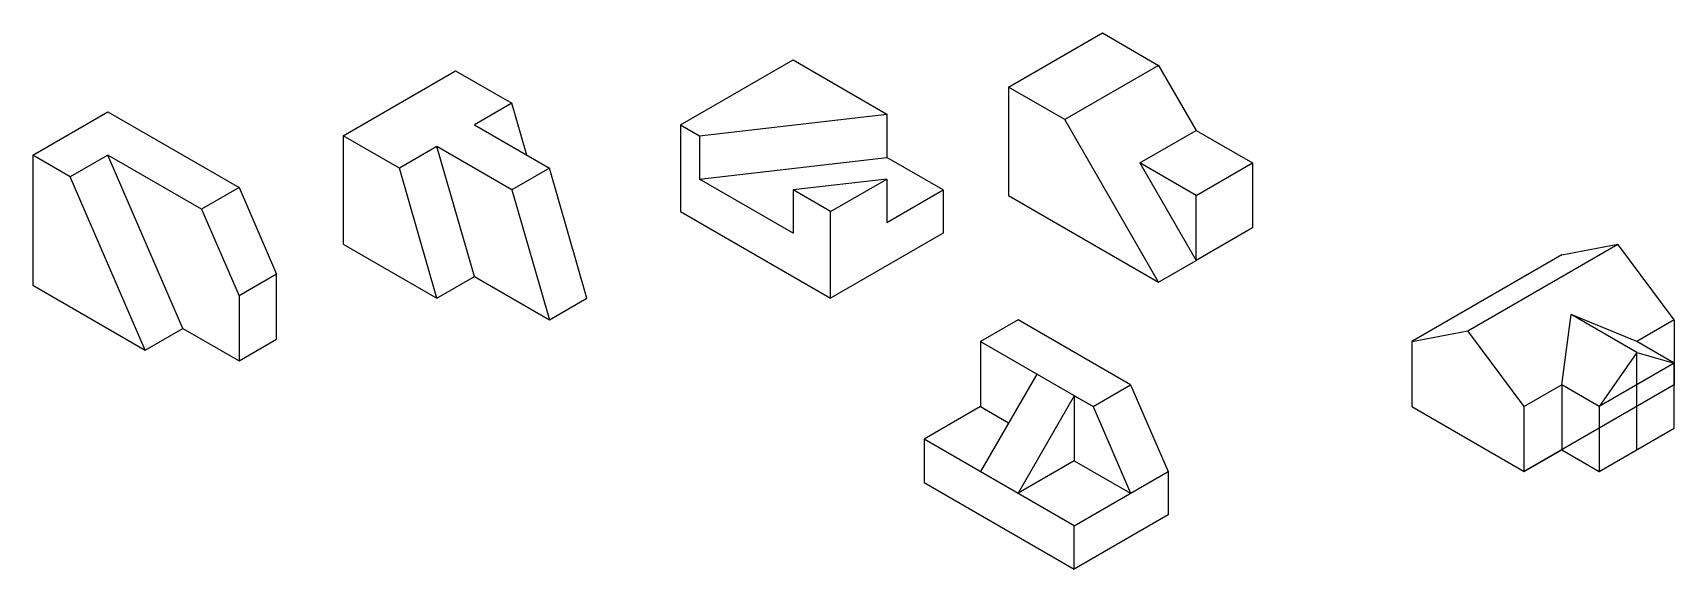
# Model space of a CAD drawing. Header units: inches. Extents: x 3 to 78.8, y -14 to 10.8.
import ezdxf

# ---------------------------------------------------------------- set-up
doc = ezdxf.new("R2010")
doc.units = ezdxf.units.IN
doc.header["$MEASUREMENT"] = 0

msp = doc.modelspace()

# ---------------------------------------------------------------- linework, layer by layer
for p, q in [((48.064, 8.25), (52.395, 10.75)), ((52.395, 10.75), (54.993, 9.25)), ((32.909, 6.5), (38.105, 9.5)), ((38.105, 9.5), (42.435, 7)), ((54.993, 9.25), (50.662, 6.75)), ((54.993, 9.25), (56.725, 6.25)), ((17.321, 6), (22.517, 9)), ((22.517, 9), (25.115, 7.5)), ((50.662, 6.75), (48.064, 8.25)), ((48.064, 8.25), (48.064, 3.25)), ((2.984, 5.11), (6.448, 7.11)), ((6.448, 7.11), (12.51, 3.61)), ((25.115, 7.5), (23.383, 6.5)), ((25.808, 5.1), (25.115, 7.5)), ((33.775, 6), (42.435, 7)), ((42.435, 7), (42.435, 5)), ((23.383, 6.5), (26.847, 4.5)), ((32.909, 6.5), (33.775, 6)), ((32.909, 6.5), (32.909, 2.5)), ((54.993, -0.75), (50.662, 6.75)), ((54.127, 4.75), (56.725, 6.25)), ((56.725, 6.25), (59.323, 4.75)), ((19.919, 4.5), (17.321, 6)), ((17.321, 6), (17.321, 1)), ((21.651, 5.5), (19.919, 4.5)), ((25.115, 3.5), (21.651, 5.5)), ((23.383, -0.5), (21.651, 5.5)), ((33.775, 6), (33.775, 4)), ((4.716, 4.11), (2.984, 5.11)), ((2.984, 5.11), (2.984, -0.89)), ((6.448, 5.11), (4.716, 4.11)), ((10.778, 2.61), (6.448, 5.11)), ((9.912, -2.89), (6.448, 5.11)), ((33.775, 4), (42.435, 5)), ((45.033, 3.5), (42.435, 5)), ((56.725, 3.25), (54.127, 4.75)), ((54.127, 4.75), (56.725, 0.25)), ((56.725, 3.25), (59.323, 4.75)), ((59.323, 4.75), (59.323, 1.75)), ((8.18, -3.89), (4.716, 4.11)), ((21.651, -1.5), (19.919, 4.5)), ((26.847, 4.5), (25.115, 3.5)), ((28.579, -1.5), (26.847, 4.5)), ((38.105, 1.5), (33.775, 4)), ((42.435, 4), (38.105, 3.5)), ((39.837, 2.5), (42.435, 4)), ((42.435, 4), (42.435, 2)), ((12.51, 3.61), (10.778, 2.61)), ((12.51, 3.61), (14.242, -0.39)), ((25.115, 3.5), (26.847, -2.5)), ((39.837, 2.5), (38.105, 3.5)), ((38.105, 3.5), (38.105, 1.5)), ((42.435, 2), (45.033, 3.5)), ((45.033, 3.5), (45.033, 1.5)), ((48.064, 3.25), (54.993, -0.75)), ((56.725, 0.25), (56.725, 3.25)), ((10.778, 2.61), (12.51, -1.39)), ((32.909, 2.5), (39.837, -1.5)), ((39.837, -1.5), (39.837, 2.5)), ((59.323, 1.75), (56.725, 0.25)), ((17.321, 1), (21.651, -1.5)), ((45.033, 1.5), (39.837, -1.5)), ((69.282, -3), (76.21, 1)), ((73.612, 0.5), (76.21, 1)), ((78.808, -2.5), (76.21, 1)), ((54.993, -0.75), (56.725, 0.25)), ((73.612, 0.5), (66.684, -3.5)), ((14.242, -0.39), (12.51, -1.39)), ((14.242, -3.39), (14.242, -0.39)), ((21.651, -1.5), (23.383, -0.5)), ((23.383, -0.5), (26.847, -2.5)), ((2.984, -0.89), (8.18, -3.89)), ((12.51, -1.39), (12.51, -4.39)), ((26.847, -2.5), (28.579, -1.5)), ((73.612, -5.5), (74.045, -2.25)), ((77.076, -4), (74.045, -2.25)), ((77.076, -3.5), (74.045, -2.25)), ((8.18, -3.89), (9.912, -2.89)), ((9.912, -2.89), (12.51, -4.39)), ((48.497, -2.5), (46.765, -3.5)), ((53.694, -5.5), (48.497, -2.5)), ((66.684, -3.5), (69.282, -3)), ((71.88, -6.5), (69.282, -3)), ((78.808, -2.5), (77.076, -3.5)), ((78.808, -2.5), (78.808, -5.5)), ((12.51, -4.39), (14.242, -3.39)), ((46.765, -3.5), (51.962, -6.5)), ((46.765, -3.5), (46.765, -6.5)), ((66.684, -3.5), (66.684, -6.5)), ((78.808, -4.5), (77.076, -3.5)), ((77.076, -4), (75.344, -6.5)), ((78.808, -4.5), (75.344, -6.5)), ((77.076, -8.5), (77.076, -4)), ((77.076, -4), (78.808, -4.5)), ((78.808, -7.5), (78.808, -4.5)), ((49.363, -5), (46.765, -9.5)), ((51.095, -6), (48.497, -10.5)), ((51.962, -6.5), (51.095, -6)), ((51.095, -6), (51.095, -9)), ((51.962, -6.5), (53.694, -5.5)), ((53.694, -5.5), (55.426, -9.5)), ((78.808, -5.5), (71.88, -9.5)), ((73.612, -5.5), (71.88, -6.5)), ((75.344, -6.5), (73.612, -5.5)), ((73.612, -5.5), (73.612, -8.5)), ((46.765, -6.5), (44.167, -8)), ((46.765, -6.5), (48.064, -7.25)), ((51.962, -6.5), (53.694, -10.5)), ((66.684, -6.5), (71.88, -9.5)), ((71.88, -9.5), (71.88, -6.5)), ((75.344, -6.5), (75.344, -9.5)), ((75.344, -9.5), (78.808, -7.5)), ((44.167, -8), (44.167, -10)), ((51.095, -12), (44.167, -8)), ((51.095, -9), (48.497, -10.5)), ((51.095, -9), (53.694, -10.5)), ((71.88, -9.5), (73.612, -8.5)), ((73.612, -8.5), (75.344, -9.5)), ((75.344, -9.5), (77.076, -8.5)), ((51.095, -12), (55.426, -9.5)), ((55.426, -9.5), (55.426, -11.5)), ((44.167, -10), (51.095, -14)), ((55.426, -11.5), (51.095, -14)), ((51.095, -14), (51.095, -12))]:
    msp.add_line(p, q)

doc.saveas('drawing.dxf')
